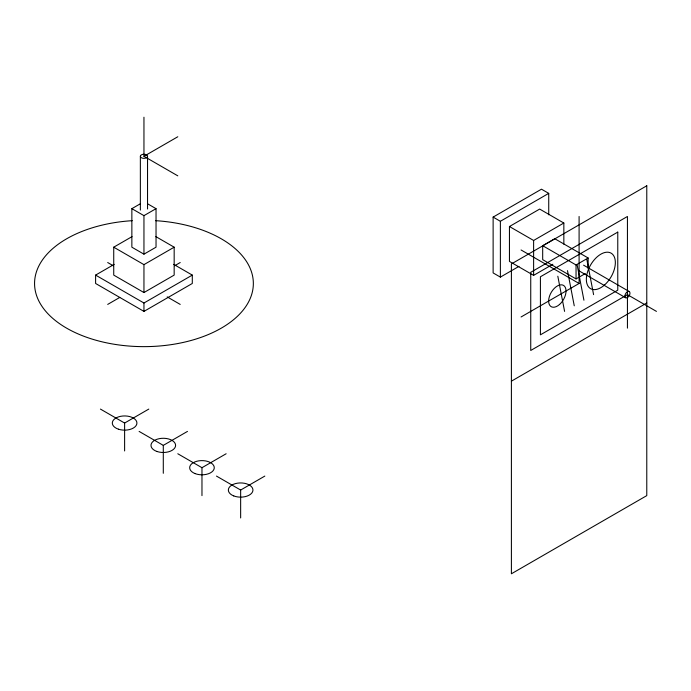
<?xml version="1.0" encoding="UTF-8"?>
<svg xmlns="http://www.w3.org/2000/svg" width="691" height="691" viewBox="0 0 691 691"><rect width="100%" height="100%" fill="white"/><g stroke="black" fill="none" stroke-linecap="round" stroke-linejoin="round"><path stroke-width="1.04" d="M143.953 117.22L143.953 156.296L177.794 136.758M147.667 203.836L156.036 208.665L156.036 247.188L143.953 254.167L131.86 247.188L131.86 208.665L140.23 203.836M131.86 208.665L143.953 215.644L156.036 208.665M155.855 236.616L174.167 247.188L174.167 275.104L143.953 292.552L113.73 275.104L113.73 247.188L132.05 236.616M173.7 264.368L192.297 275.104L192.297 283.474L143.953 311.391L95.6 283.474L95.6 275.104L114.196 264.368M113.73 247.188L143.953 264.636L174.167 247.188M107.692 304.411L119.776 297.432M174.633 265.759L180.213 262.537M95.6 275.104L143.953 303.012L192.297 275.104M100.437 409.089L124.613 423.047L148.79 409.089M518.976 266.372L500.379 277.108L493.124 272.919L493.124 217.095L541.476 189.179L548.732 193.368L548.732 214.841M493.124 217.095L500.379 221.284L548.732 193.368M552.852 264.264L533.616 275.363L509.448 261.405L509.448 226.518L539.662 209.071L563.839 223.029L563.839 244.173M139.116 431.417L163.292 445.375L187.468 431.417M509.448 226.518L533.616 240.468L563.839 223.029M585.346 273.558L576.044 278.922L542.685 259.661L542.685 245.702L554.769 238.723L588.136 257.985L588.136 268.721M177.794 453.754L201.971 467.703L226.147 453.754M542.685 245.702L576.044 264.964L588.136 257.985M521.074 316.97L579.093 283.474L579.093 216.482M216.473 476.082L240.649 490.04L264.826 476.082M511.4 381.173L646.776 303.012M583.584 265.171L629.233 291.533A3.593 2.073 -60 0 1 628.102 297.087A3.593 2.073 -60 0 1 624.992 295.299A3.593 2.073 -60 0 1 629.233 291.533M656.45 311.391L627.437 294.642L530.74 350.467L530.74 272.306L627.437 216.482L627.437 328.139M579.058 270.855L625.649 297.752M521.074 249.978L579.093 283.474M143.953 156.296L177.794 175.842M107.692 262.537L113.272 265.759M167.196 296.897L180.213 304.411M586.832 259.47L593.595 294.642M577.158 265.05L583.93 300.222M567.484 270.63L574.256 305.802M557.818 276.219L564.59 311.391M576.044 264.964L576.044 278.922M533.616 240.468L533.616 275.363M500.379 221.284L500.379 277.108M240.649 490.04L240.649 517.956M201.971 467.703L201.971 495.62M163.292 445.375L163.292 473.292M147.537 156.296A3.593 2.073 0 0 1 142.156 158.092A3.593 2.073 0 0 1 142.156 154.508A3.593 2.073 0 0 1 147.537 156.296L147.537 209.01M143.953 215.644L143.953 254.167M143.953 264.636L143.953 292.552M143.953 303.012L143.953 311.391M140.359 156.296L140.359 210.09M124.613 423.047L124.613 450.955M155.648 220.679A109.403 63.166 0 0 1 236.685 316.988A109.403 63.166 0 0 1 51.22 316.988A109.403 63.166 0 0 1 132.257 220.679M646.776 185.775L511.4 263.936L511.4 573.78L646.776 495.62L646.776 185.775M617.771 232.107L540.414 276.771L540.414 334.833L617.771 290.168L617.771 232.107M233.748 495.922A12.308 7.109 0 0 0 252.923 490.55A12.308 7.109 0 0 0 235.268 483.648A12.308 7.109 0 0 0 233.748 495.922M195.069 473.594A12.308 7.109 0 0 0 214.245 468.213A12.308 7.109 0 0 0 196.589 461.32A12.308 7.109 0 0 0 195.069 473.594M157.133 451.534A12.308 7.109 0 0 0 175.6 445.375A12.308 7.109 0 0 0 157.133 439.226A12.308 7.109 0 0 0 157.133 451.534M118.455 429.197A12.308 7.109 0 0 0 136.922 423.047A12.308 7.109 0 0 0 118.455 416.889A12.308 7.109 0 0 0 118.455 429.197M559.589 304.437A12.308 7.109 -60 0 0 563.485 285.374A12.308 7.109 -60 0 0 548.93 298.287A12.308 7.109 -60 0 0 559.589 304.437M604.599 284.925A20.514 11.842 -60 0 0 611.103 253.148A20.514 11.842 -60 0 0 586.84 274.664A20.514 11.842 -60 0 0 604.599 284.925"/></g></svg>
